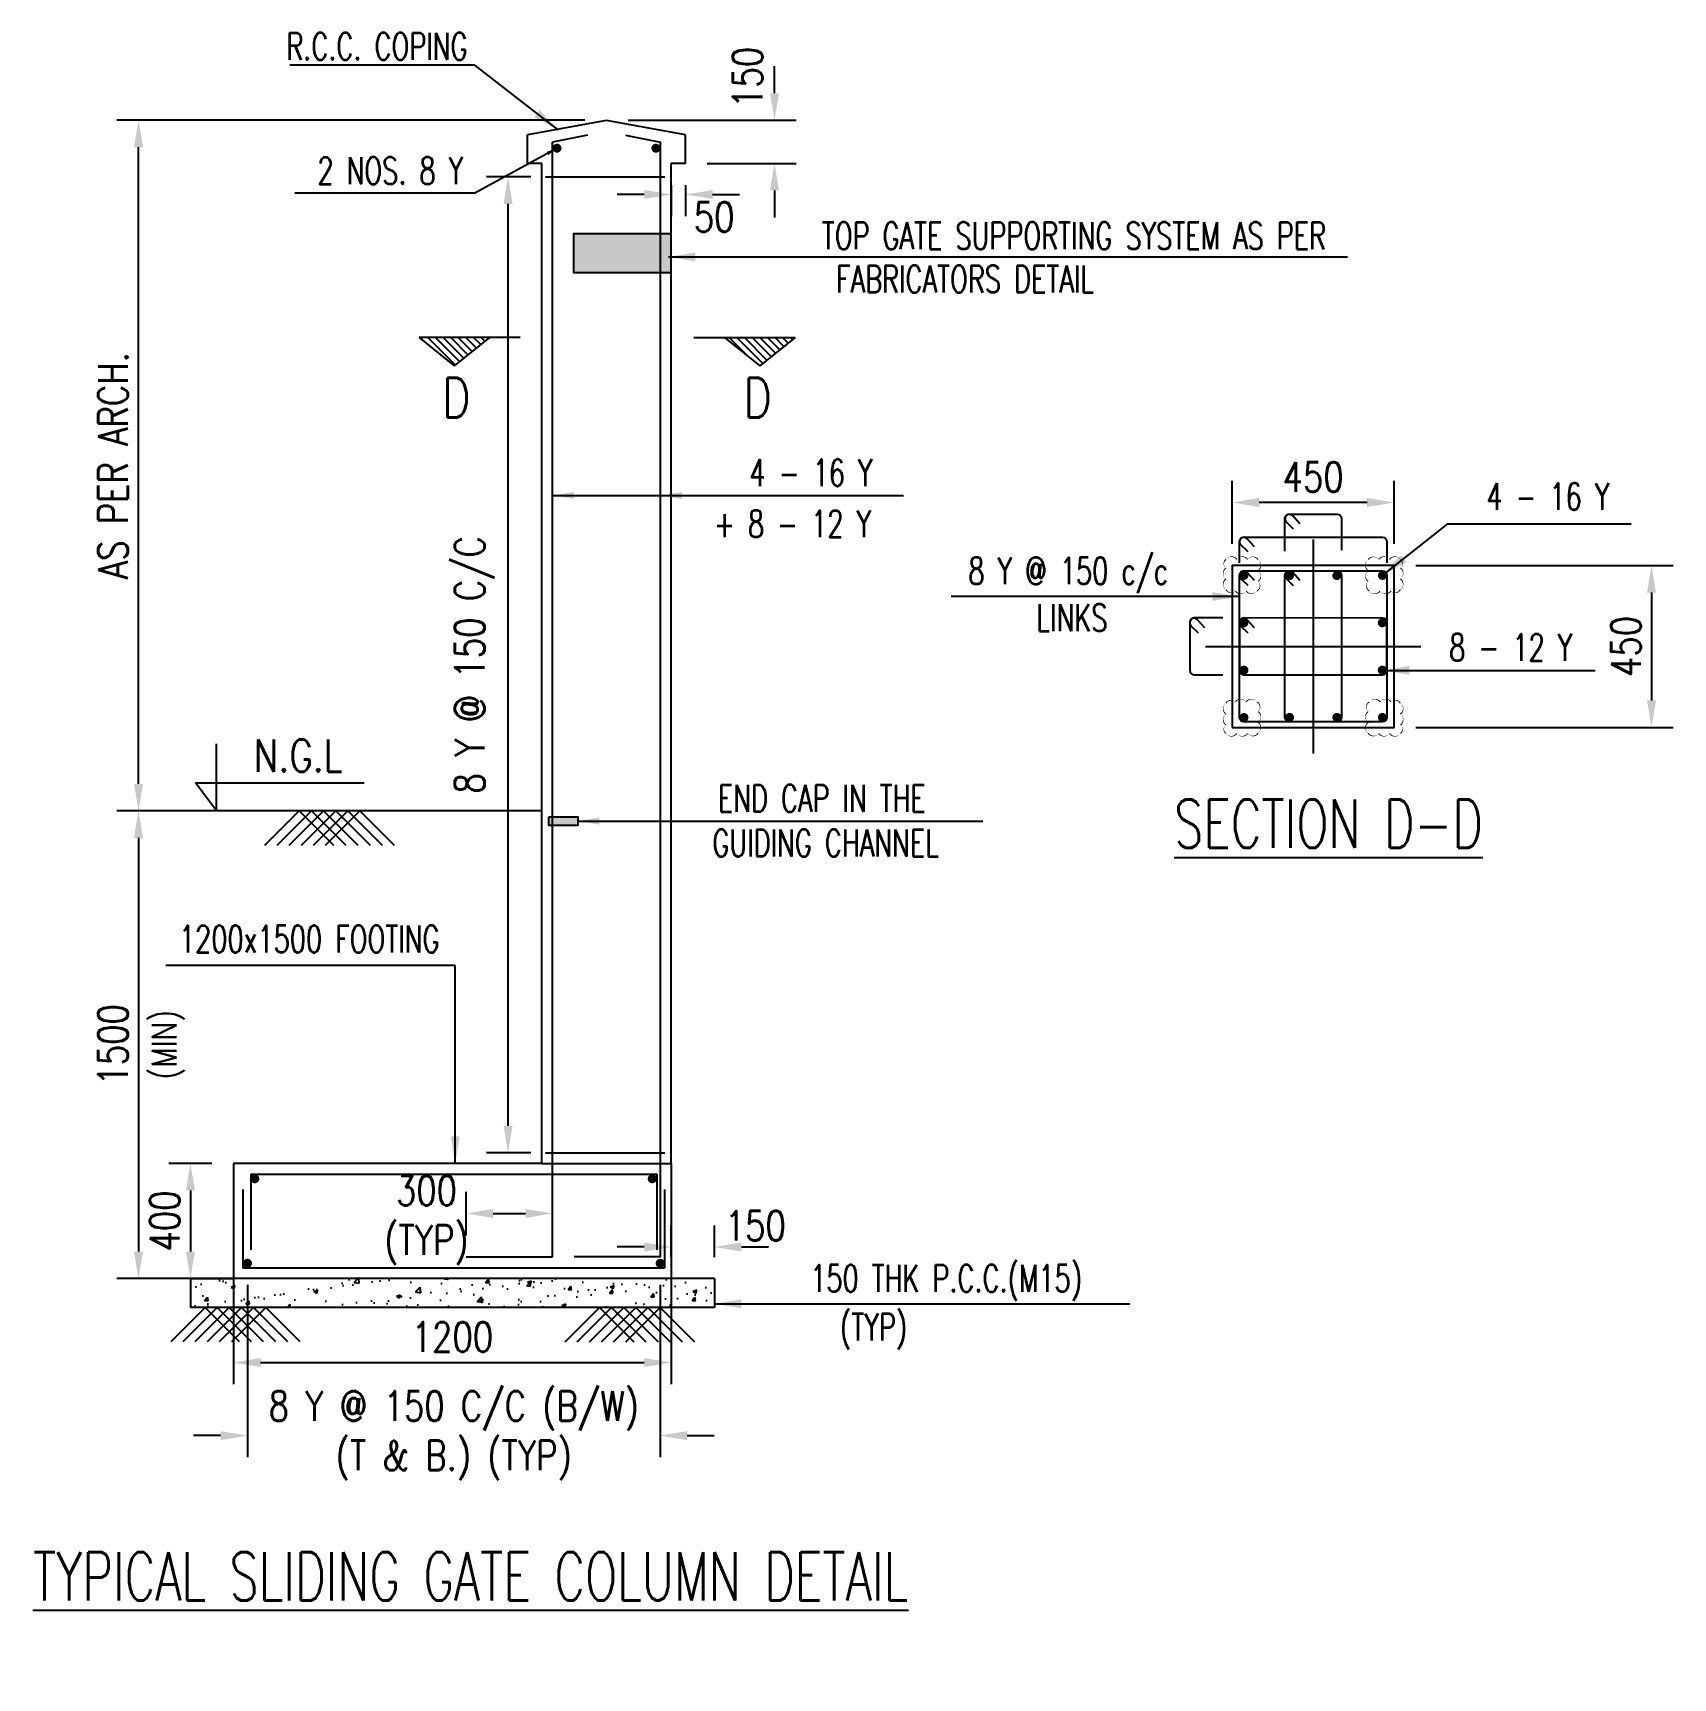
# Model space of a CAD drawing. Extents: x 345615 to 1272425, y -526289 to -156124.
# Drawn here: x 779150 to 794351, y -318867 to -303621 of the extents above; entities that cross this region are included whole.
import ezdxf
from ezdxf.enums import TextEntityAlignment as Align
from ezdxf.lldxf.tags import DXFTag

# ---------------------------------------------------------------- set-up
doc = ezdxf.new("R2010")
doc.units = 0
doc.header["$LTSCALE"] = 500
doc.header["$MEASUREMENT"] = 0
doc.header["$PDMODE"] = 35
doc.header["$PDSIZE"] = -15
doc.layers.get('DEFPOINTS').update_dxf_attribs({"color": 4})
for name, color, linetype in [('COLUMN', 1, 'Continuous'), ('NO. SECTION', 1, 'Continuous'), ('S-COLUMN', 1, 'Continuous'), ('S-CONCRET LINE', 4, 'Continuous'), ('S-DIM-1', 5, 'Continuous'), ('S-DIMANTION', 5, 'Continuous'), ('S-LEVEL SECTION', 3, 'Continuous'), ('S-LEVLE PLAN', 3, 'Continuous'), ('S-PCC', 9, 'Continuous'), ('S-REINFORCEMENT', 6, 'Continuous'), ('S-RETAINING WALL', 6, 'Continuous'), ('S-STIRUPS)', 3, 'Continuous'), ('S-TEXT-1', 4, 'Continuous'), ('S-TITIL', 6, 'Continuous'), ('ST', 6, 'Continuous'), ('TEXT NORMAL', 4, 'Continuous')]:
    doc.layers.add(name, color=color, linetype=linetype)
doc.styles.add('ROMANS', font='simplex.shx', dxfattribs={"width": 0.8, "height": 275, "bigfont": 'bigfont.shx'})
tags = doc.linetypes.add('CENTER', pattern=[2, 1.25, -0.25, 0.25, -0.25]).pattern_tags.tags
tags[10:11] = [DXFTag(74, 4), DXFTag(75, 0), DXFTag(340, '0'), DXFTag(46, 1.0), DXFTag(50, 0.0), DXFTag(44, 0.0), DXFTag(45, 0.0)]
tags[8:9] = [DXFTag(74, 4), DXFTag(75, 0), DXFTag(340, '0'), DXFTag(46, 1.0), DXFTag(50, 0.0), DXFTag(44, 0.0), DXFTag(45, 0.0)]
tags[6:7] = [DXFTag(74, 4), DXFTag(75, 0), DXFTag(340, '0'), DXFTag(46, 1.0), DXFTag(50, 0.0), DXFTag(44, 0.0), DXFTag(45, 0.0)]
tags[4:5] = [DXFTag(74, 4), DXFTag(75, 0), DXFTag(340, '0'), DXFTag(46, 1.0), DXFTag(50, 0.0), DXFTag(44, 0.0), DXFTag(45, 0.0)]
tags = doc.linetypes.add('HIDDEN', pattern=[0.375, 0.25, -0.125]).pattern_tags.tags
tags[6:7] = [DXFTag(74, 4), DXFTag(75, 0), DXFTag(340, '0'), DXFTag(46, 1.0), DXFTag(50, 0.0), DXFTag(44, 0.0), DXFTag(45, 0.0)]
tags[4:5] = [DXFTag(74, 4), DXFTag(75, 0), DXFTag(340, '0'), DXFTag(46, 1.0), DXFTag(50, 0.0), DXFTag(44, 0.0), DXFTag(45, 0.0)]
doc.dimstyles.new('3-100', dxfattribs={"dimtxt": 250, "dimasz": 250, "dimexe": 150, "dimexo": 60, "dimgap": 75, "dimtad": 1, "dimdec": 0, "dimlfac": 0.333333, "dimzin": 0, "dimdsep": 46, "dimtxsty": 'ROMANS', "dimcen": -300, "dimclrd": 5, "dimclre": 5, "dimclrt": 4, "dimadec": 0, "dimazin": 0, "dimtfac": 1, "dimtdec": 0, "dimtix": 1, "dimtofl": 0, "dimtmove": 2, "dimatfit": 3, "dimfxl": 0, "dimtolj": 1, "dimtzin": 0, "dimarcsym": 0})
doc.dimstyles.new('dim100', dxfattribs={"dimtxt": 250, "dimasz": 250, "dimexe": 200, "dimexo": 200, "dimgap": 100, "dimtad": 1, "dimdec": 0, "dimzin": 0, "dimdsep": 46, "dimtxsty": 'ROMANS', "dimcen": 0, "dimclrd": 5, "dimclre": 5, "dimclrt": 4, "dimadec": 0, "dimazin": 0, "dimtfac": 1, "dimtdec": 0, "dimtix": 1, "dimtofl": 0, "dimtmove": 2, "dimatfit": 3, "dimfxl": 0, "dimtolj": 1, "dimtzin": 0, "dimlwd": -1, "dimlwe": -1, "dimarcsym": 0})
doc.dimstyles.new('dim25', dxfattribs={"dimtxt": 250, "dimasz": 250, "dimexe": 200, "dimexo": 200, "dimgap": 100, "dimtad": 1, "dimdec": 0, "dimlfac": 0.25, "dimzin": 0, "dimdsep": 46, "dimtxsty": 'ROMANS', "dimcen": 0, "dimclrd": 5, "dimclre": 5, "dimclrt": 4, "dimadec": 0, "dimazin": 0, "dimtfac": 1, "dimtdec": 0, "dimtix": 1, "dimtofl": 0, "dimtmove": 2, "dimatfit": 3, "dimfxl": 0, "dimtolj": 1, "dimtzin": 0, "dimlwd": -1, "dimlwe": -1, "dimarcsym": 0})
doc.dimstyles.new('dim33.33', dxfattribs={"dimtxt": 250, "dimasz": 250, "dimexe": 200, "dimexo": 200, "dimgap": 100, "dimtad": 1, "dimdec": 0, "dimlfac": 0.333331, "dimzin": 0, "dimdsep": 46, "dimtxsty": 'ROMANS', "dimcen": 0, "dimclrd": 5, "dimclre": 5, "dimclrt": 4, "dimadec": 0, "dimazin": 0, "dimtfac": 1, "dimtdec": 0, "dimtix": 1, "dimtofl": 0, "dimtmove": 2, "dimatfit": 3, "dimfxl": 0, "dimtolj": 1, "dimtzin": 0, "dimlwd": -1, "dimlwe": -1, "dimarcsym": 0})
doc.dimstyles.new('INT1', dxfattribs={"dimtxt": 250, "dimasz": 250, "dimexe": 150, "dimexo": 60, "dimgap": 75, "dimtad": 1, "dimdec": 0, "dimzin": 0, "dimdsep": 46, "dimtxsty": 'ROMANS', "dimcen": -250, "dimclrd": 5, "dimclre": 5, "dimclrt": 4, "dimadec": 0, "dimazin": 0, "dimtfac": 1, "dimtdec": 0, "dimtix": 1, "dimtofl": 0, "dimtmove": 2, "dimatfit": 3, "dimfxl": 0, "dimtolj": 1, "dimtzin": 0, "dimarcsym": 0})

# ---------------------------------------------------------------- blocks, each defined once
blk = doc.blocks.new('*D483')
at = {"layer": 'DEFPOINTS', "color": 0, "ltscale": 0.3}
for p in [(781010, -314098), (780610, -315165), (781010, -315165)]:
    blk.add_point(p, dxfattribs=at)
at = {"layer": 'S-DIMANTION', "color": 5, "ltscale": 0.3}
for p, q in [((780810, -314098), (780410, -314098)), ((780610, -314348), (780610, -314915)), ((780810, -315165), (780410, -315165))]:
    blk.add_line(p, q, dxfattribs=at)
for points in [[(780569, -314348), (780652, -314348), (780610, -314098)], [(780569, -314915), (780652, -314915), (780610, -315165)]]:
    blk.add_solid(points, dxfattribs=at)
at = {"layer": 'S-DIMANTION', "color": 4, "ltscale": 0.3, "insert": (780373, -314631), "char_height": 275, "attachment_point": 5, "rotation": 90, "style": 'ROMANS'}
blk.add_mtext('\\A1;400', dxfattribs=at)
blk = doc.blocks.new('*D484')
at = {"layer": 'DEFPOINTS', "color": 0}
for p in [(785466, -314872), (785066, -315165), (785466, -315165)]:
    blk.add_point(p, dxfattribs=at)
at = {"layer": 'S-DIM-1', "color": 5}
for p, q in [((785066, -314965), (785066, -314672)), ((785466, -314965), (785466, -314672)), ((784816, -314872), (784566, -314872)), ((785716, -314872), (785966, -314872))]:
    blk.add_line(p, q, dxfattribs=at)
for points in [[(784816, -314830), (784816, -314914), (785066, -314872)], [(785716, -314830), (785716, -314914), (785466, -314872)]]:
    blk.add_solid(points, dxfattribs=at)
at = {"layer": 'S-DIM-1', "color": 4, "insert": (785846, -314675), "char_height": 275, "attachment_point": 5, "style": 'ROMANS'}
blk.add_mtext('\\A1;150', dxfattribs=at)
blk = doc.blocks.new('*D485')
at = {"layer": 'DEFPOINTS', "color": 0, "ltscale": 0.3}
for p in [(781139, -315023), (784963, -315023), (784963, -316620)]:
    blk.add_point(p, dxfattribs=at)
at = {"layer": 'S-DIMANTION', "color": 5, "ltscale": 0.3}
for p, q in [((781139, -315223), (781139, -316820)), ((784963, -315223), (784963, -316820)), ((780889, -316620), (780639, -316620)), ((785213, -316620), (785463, -316620))]:
    blk.add_line(p, q, dxfattribs=at)
for points in [[(780889, -316578), (780889, -316662), (781139, -316620)], [(785213, -316578), (785213, -316662), (784963, -316620)]]:
    blk.add_solid(points, dxfattribs=at)
at = {"layer": 'S-DIMANTION', "color": 4, "ltscale": 0.3, "insert": (783051, -316620), "char_height": 275, "attachment_point": 5, "style": 'ROMANS'}
blk.add_mtext('\\A1;{\\W0.8;8 Y @ 150 C/C (B/W)\\P{\\W0.8;(T & B.) (TYP)}}', dxfattribs=at)
blk = doc.blocks.new('*D486')
at = {"layer": 'DEFPOINTS', "color": 0, "ltscale": 0.3}
for p in [(783966, -314561), (783165, -314965), (783966, -314965)]:
    blk.add_point(p, dxfattribs=at)
at = {"layer": 'S-DIMANTION', "color": 5, "ltscale": 0.3}
for p, q in [((783165, -314765), (783165, -314361)), ((783966, -314765), (783966, -314361)), ((783415, -314561), (783716, -314561))]:
    blk.add_line(p, q, dxfattribs=at)
for points in [[(783415, -314520), (783415, -314603), (783165, -314561)], [(783716, -314520), (783716, -314603), (783966, -314561)]]:
    blk.add_solid(points, dxfattribs=at)
at = {"layer": 'S-DIMANTION', "color": 4, "ltscale": 0.3, "insert": (782798, -314624), "char_height": 275, "attachment_point": 5, "style": 'ROMANS'}
blk.add_mtext('\\A1;300\\P(TYP)', dxfattribs=at)
blk = doc.blocks.new('*D487')
at = {"layer": 'DEFPOINTS', "color": 0}
for p in [(783554, -304956), (783966, -304956), (783966, -313998)]:
    blk.add_point(p, dxfattribs=at)
at = {"layer": 'S-DIM-1', "color": 5}
for p, q in [((783766, -304956), (783354, -304956)), ((783554, -313748), (783554, -305206)), ((783766, -313998), (783354, -313998))]:
    blk.add_line(p, q, dxfattribs=at)
for points in [[(783512, -305206), (783596, -305206), (783554, -304956)], [(783512, -313748), (783596, -313748), (783554, -313998)]]:
    blk.add_solid(points, dxfattribs=at)
at = {"layer": 'S-DIM-1', "color": 4, "insert": (783244, -309477), "char_height": 275, "attachment_point": 5, "rotation": 90, "style": 'ROMANS'}
blk.add_mtext('\\A1;{\\W0.8;8 Y @ 150 C/C}', dxfattribs=at)
blk = doc.blocks.new('*D488')
at = {"layer": 'DEFPOINTS', "color": 0}
for p in [(780129, -304431), (784466, -304431), (780402, -310831)]:
    blk.add_point(p, dxfattribs=at)
at = {"layer": 'S-DIM-1', "color": 5}
for p, q in [((784266, -304431), (779929, -304431)), ((780129, -310581), (780129, -304681)), ((780202, -310831), (779929, -310831))]:
    blk.add_line(p, q, dxfattribs=at)
for points in [[(780087, -304681), (780171, -304681), (780129, -304431)], [(780087, -310581), (780171, -310581), (780129, -310831)]]:
    blk.add_solid(points, dxfattribs=at)
at = {"layer": 'S-DIM-1', "color": 4, "insert": (779892, -307631), "char_height": 275, "attachment_point": 5, "rotation": 90, "style": 'ROMANS'}
blk.add_mtext('\\A1;AS PER ARCH.', dxfattribs=at)
blk = doc.blocks.new('*D489')
at = {"layer": 'DEFPOINTS', "color": 0}
for p in [(780517, -310831), (780129, -315165), (780610, -315165)]:
    blk.add_point(p, dxfattribs=at)
at = {"layer": 'S-DIM-1', "color": 5}
for p, q in [((780317, -310831), (779929, -310831)), ((780129, -311081), (780129, -314915)), ((780410, -315165), (779929, -315165))]:
    blk.add_line(p, q, dxfattribs=at)
for points in [[(780087, -311081), (780171, -311081), (780129, -310831)], [(780087, -314915), (780171, -314915), (780129, -315165)]]:
    blk.add_solid(points, dxfattribs=at)
at = {"layer": 'S-DIM-1', "color": 4, "char_height": 275, "attachment_point": 5, "rotation": 90, "style": 'ROMANS'}
for s, insert in [('\\A1;{1500\\H0.83333x;', (779892, -312998)), ('\\A1;\\H0.83333x;(MIN)}', (780404, -312998))]:
    blk.add_mtext(s, dxfattribs=dict(at, insert=insert))
blk = doc.blocks.new('*D490')
at = {"layer": 'DEFPOINTS', "color": 0}
for p in [(785066, -304831), (785199, -304831), (785066, -305119)]:
    blk.add_point(p, dxfattribs=at)
at = {"layer": 'S-DIM-1', "color": 5}
for p, q in [((785066, -305031), (785066, -305319)), ((785199, -305031), (785199, -305319)), ((784816, -305119), (784566, -305119)), ((785449, -305119), (785699, -305119))]:
    blk.add_line(p, q, dxfattribs=at)
for points in [[(784816, -305077), (784816, -305160), (785066, -305119)], [(785449, -305077), (785449, -305160), (785199, -305119)]]:
    blk.add_solid(points, dxfattribs=at)
at = {"layer": 'S-DIM-1', "color": 4, "insert": (785464, -305326), "char_height": 275, "attachment_point": 5, "style": 'ROMANS'}
blk.add_mtext('\\A1;50', dxfattribs=at)
blk = doc.blocks.new('*D491')
at = {"layer": 'DEFPOINTS', "color": 0}
for p in [(784466, -304431), (786023, -304431), (785199, -304831)]:
    blk.add_point(p, dxfattribs=at)
at = {"layer": 'S-DIM-1', "color": 5}
for p, q in [((786023, -304181), (786023, -303931)), ((784666, -304431), (786223, -304431)), ((785399, -304831), (786223, -304831)), ((786023, -305081), (786023, -305331))]:
    blk.add_line(p, q, dxfattribs=at)
for points in [[(785981, -304181), (786065, -304181), (786023, -304431)], [(785981, -305081), (786065, -305081), (786023, -304831)]]:
    blk.add_solid(points, dxfattribs=at)
at = {"layer": 'S-DIM-1', "color": 4, "insert": (785773, -304033), "char_height": 275, "attachment_point": 5, "rotation": 90, "style": 'ROMANS'}
blk.add_mtext('\\A1;150', dxfattribs=at)
blk = doc.blocks.new('*D492')
at = {"layer": 'DEFPOINTS', "color": 0, "linetype": 'ByBlock', "ltscale": 2000}
for p in [(781010, -314098), (785066, -314098), (785066, -315943)]:
    blk.add_point(p, dxfattribs=at)
at = {"layer": 'ST', "color": 5, "linetype": 'ByBlock', "ltscale": 2000}
for p, q in [((781010, -314298), (781010, -316143)), ((785066, -314298), (785066, -316143)), ((781260, -315943), (784816, -315943))]:
    blk.add_line(p, q, dxfattribs=at)
for points in [[(781260, -315901), (781260, -315985), (781010, -315943)], [(784816, -315901), (784816, -315985), (785066, -315943)]]:
    blk.add_solid(points, dxfattribs=at)
at = {"layer": 'ST', "color": 4, "linetype": 'ByBlock', "lineweight": -2, "ltscale": 2000, "insert": (783038, -315705), "char_height": 275, "attachment_point": 5, "style": 'ROMANS'}
blk.add_mtext('\\A1;{1200}', dxfattribs=at)
blk = doc.blocks.new('*D502')
at = {"layer": 'DEFPOINTS', "color": 0}
for p in [(790265, -307973), (790265, -308557), (791765, -308557)]:
    blk.add_point(p, dxfattribs=at)
at = {"layer": 'S-DIM-1', "color": 5}
for p, q in [((790265, -308357), (790265, -307773)), ((791765, -308357), (791765, -307773)), ((791515, -307973), (790515, -307973))]:
    blk.add_line(p, q, dxfattribs=at)
for points in [[(790515, -307931), (790515, -308015), (790265, -307973)], [(791515, -307931), (791515, -308015), (791765, -307973)]]:
    blk.add_solid(points, dxfattribs=at)
at = {"layer": 'S-DIM-1', "color": 4, "insert": (791015, -307736), "char_height": 275, "attachment_point": 5, "style": 'ROMANS'}
blk.add_mtext('\\A1;450', dxfattribs=at)
blk = doc.blocks.new('*D503')
at = {"layer": 'DEFPOINTS', "color": 0}
for p in [(791765, -308557), (791765, -310057), (794151, -310057)]:
    blk.add_point(p, dxfattribs=at)
at = {"layer": 'S-DIM-1', "color": 5}
for p, q in [((791965, -308557), (794351, -308557)), ((794151, -308807), (794151, -309807)), ((791965, -310057), (794351, -310057))]:
    blk.add_line(p, q, dxfattribs=at)
for points in [[(794109, -308807), (794192, -308807), (794151, -308557)], [(794109, -309807), (794192, -309807), (794151, -310057)]]:
    blk.add_solid(points, dxfattribs=at)
at = {"layer": 'S-DIM-1', "color": 4, "insert": (793913, -309307), "char_height": 275, "attachment_point": 5, "rotation": 90, "style": 'ROMANS'}
blk.add_mtext('\\A1;450', dxfattribs=at)

msp = doc.modelspace()

# ---------------------------------------------------------------- hatches: boundary and pattern name
at = {"ltscale": 100}
h = msp.add_hatch(color=8, dxfattribs=at)
h.dxf.hatch_style = 1
h.paths.add_polyline_path([(785065.855, -305482.153), (784159.188, -305482.153), (784159.188, -305839.486), (785065.855, -305839.486)])
h = msp.add_hatch(color=8, dxfattribs=at)
h.dxf.hatch_style = 1
h.paths.add_polyline_path([(784199.188, -310884.82), (783932.522, -310884.82), (783932.522, -310964.82), (784199.188, -310964.82)])
at = {"layer": 'NO. SECTION', "ltscale": 5}
h = msp.add_hatch(dxfattribs=at)
h.set_pattern_fill('ANSI31', color=256, scale=400, angle=90, style=0)
h.set_pattern_definition([(135, (133623.1, -191830.103), (-35.355339, -35.355339), [])])
h.paths.add_polyline_path([(782728.554, -306444.356), (783055.579, -306705.787), (783382.603, -306444.356)])
h = msp.add_hatch(dxfattribs=at)
h.set_pattern_fill('ANSI31', color=256, scale=400, angle=90, style=0)
h.set_pattern_definition([(135, (133375.88, -191830.103), (-35.355339, -35.355339), [])])
h.paths.add_polyline_path([(785559.598, -306444.356), (785886.622, -306705.787), (786213.647, -306444.356)])
at = {"layer": 'S-PCC'}
h = msp.add_hatch(dxfattribs=at)
h.set_pattern_fill('AR-CONC', color=256, scale=53.333333, style=0)
h.set_pattern_definition([(50, (487482.65, -290499.57), (382.53876, -33.4678), [40, -440]), (355, (487482.65, -290499.57), (-74.0007, 401.16914), [32, -352]), (100.4514, (487514.53, -290502.35), (308.53834, 367.7011), [33.99477, -373.94246]), (46.1842, (487482.65, -290392.9), (569.1952, -88.2768), [60, -660]), (96.6356, (487530.1, -290400.26), (498.4868, 519.5295), [50.9922, -560.9136]), (351.1842, (487482.65, -290392.9), (498.4864, 519.5299), [48, -528]), (21, (487536, -290419.57), (318.35043, -214.73008), [40, -440]), (326, (487536, -290419.57), (129.7682, 386.7467), [32, -352]), (71.4514, (487562.5, -290437.46), (448.11874, 172.01626), [33.99477, -373.94246]), (37.5, (487482.65, -290499.57), (6.485256, 177.54339), [0, -347.73333, 0, -357.33333, 0, -353.33333]), (7.5, (487482.65, -290499.57), (140.30375, 210.35291), [0, -203.73333, 0, -339.73333, 0, -134.66667]), (327.5, (487363.72, -290499.57), (284.7053, -12.029265), [0, -133.33333, 0, -416, 0, -552]), (317.5, (487310.39, -290499.57), (311.03262, 53.38932), [0, -173.33333, 0, -276.26667, 0, -392])])
h.paths.add_polyline_path([(780610.392, -315431.486), (780610.392, -315164.82), (785465.855, -315164.82), (785465.855, -315431.486)])

# ---------------------------------------------------------------- linework, layer by layer
at = {"color": 8, "ltscale": 100, "elevation": 20.908}
for points in [[(785065.855, -305483.875), (784159.188, -305483.875), (784159.188, -305841.208), (785065.855, -305841.208)], [(783932.522, -310884.82), (784199.188, -310884.82), (784199.188, -310964.82), (783932.522, -310964.82)]]:
    msp.add_lwpolyline(points, close=True, dxfattribs=at)
at = {"ltscale": 0.3, "elevation": 11.068}
for points in [[(790207.018, -308500.78, 0, 10, -0.52056705), (790307.018, -308500.78, 0, 10, -0.52056705), (790407.018, -308500.78, 0, 10, -0.52056705), (790504.518, -308503.28, 0, 10, -0.52056705), (790504.518, -308603.28, 0, 10, -0.52056705), (790504.518, -308703.28, 0, 10, -0.52056705), (790494.018, -308792.78, 0, 10, -0.52056705), (790394.018, -308792.78, 0, 10, -0.52056705), (790294.018, -308792.78, 0, 10, -0.52056705), (790207.018, -308779.78, 0, 10, -0.52056705), (790207.018, -308679.78, 0, 10, -0.52056705), (790207.018, -308579.78, 0, 10, -0.52056705)], [(791822.914, -308500.78, 0, 10, 0.52056705), (791722.914, -308500.78, 0, 10, 0.52056705), (791622.914, -308500.78, 0, 10, 0.52056705), (791525.414, -308503.28, 0, 10, 0.52056705), (791525.414, -308603.28, 0, 10, 0.52056705), (791525.414, -308703.28, 0, 10, 0.52056705), (791535.914, -308792.78, 0, 10, 0.52056705), (791635.914, -308792.78, 0, 10, 0.52056705), (791735.914, -308792.78, 0, 10, 0.52056705), (791822.914, -308779.78, 0, 10, 0.52056705), (791822.914, -308679.78, 0, 10, 0.52056705), (791822.914, -308579.78, 0, 10, 0.52056705)], [(790207.018, -310113.113, 0, 10, 0.52056705), (790307.018, -310113.113, 0, 10, 0.52056705), (790407.018, -310113.113, 0, 10, 0.52056705), (790504.518, -310110.613, 0, 10, 0.52056705), (790504.518, -310010.613, 0, 10, 0.52056705), (790504.518, -309910.613, 0, 10, 0.52056705), (790494.018, -309821.113, 0, 10, 0.52056705), (790394.018, -309821.113, 0, 10, 0.52056705), (790294.018, -309821.113, 0, 10, 0.52056705), (790207.018, -309834.113, 0, 10, 0.52056705), (790207.018, -309934.113, 0, 10, 0.52056705), (790207.018, -310034.113, 0, 10, 0.52056705)], [(791822.914, -310113.113, 0, 10, -0.52056705), (791722.914, -310113.113, 0, 10, -0.52056705), (791622.914, -310113.113, 0, 10, -0.52056705), (791525.414, -310110.613, 0, 10, -0.52056705), (791525.414, -310010.613, 0, 10, -0.52056705), (791525.414, -309910.613, 0, 10, -0.52056705), (791535.914, -309821.113, 0, 10, -0.52056705), (791635.914, -309821.113, 0, 10, -0.52056705), (791735.914, -309821.113, 0, 10, -0.52056705), (791822.914, -309834.113, 0, 10, -0.52056705), (791822.914, -309934.113, 0, 10, -0.52056705), (791822.914, -310034.113, 0, 10, -0.52056705)]]:
    msp.add_lwpolyline(points, format="xyseb", close=True, dxfattribs=at)
at = {"layer": 'COLUMN', "linetype": 'Continuous', "elevation": 11.068}
msp.add_lwpolyline([(790264.966, -310056.946), (791764.966, -310056.946), (791764.966, -308556.946), (790264.966, -308556.946)], close=True, dxfattribs=at)
at = {"layer": 'NO. SECTION', "ltscale": 5}
for p, q in [((782728.554, -306444.356, 20.908), (783055.579, -306705.787, 20.908)), ((783667.207, -306444.356, 20.908), (782728.554, -306444.356, 20.908)), ((783382.603, -306444.356, 20.908), (783055.579, -306705.787, 20.908)), ((785274.994, -306444.356, 20.908), (786213.647, -306444.356, 20.908)), ((785559.598, -306444.356, 20.908), (785886.622, -306705.787, 20.908)), ((786213.647, -306444.356, 20.908), (785886.622, -306705.787, 20.908))]:
    msp.add_line(p, q, dxfattribs=at)
at = {"layer": 'S-COLUMN', "color": 10}
for p, q in [((783865.855, -314098.153, 20.908), (783865.855, -304831.486, 20.908)), ((785065.855, -314098.153, 20.908), (785065.855, -304831.486, 20.908))]:
    msp.add_line(p, q, dxfattribs=at)
at = {"layer": 'S-CONCRET LINE', "color": 4, "linetype": 'Continuous'}
for p, q in [((784465.855, -304431.486, 20.908), (783732.522, -304564.82, 20.908)), ((785199.188, -304564.82, 20.908), (784465.855, -304431.486, 20.908)), ((783732.522, -304831.486, 20.908), (783732.522, -304564.82, 20.908)), ((785199.188, -304831.486, 20.908), (785199.188, -304564.82, 20.908)), ((783865.855, -304831.486, 20.908), (783732.522, -304831.486, 20.908)), ((785199.188, -304831.486, 20.908), (785065.855, -304831.486, 20.908)), ((781010.392, -314098.153, 20.908), (781010.392, -315164.82, 20.908)), ((783865.855, -314098.153, 20.908), (781010.392, -314098.153, 20.908)), ((785065.855, -314098.153, 20.908), (785065.855, -315164.82, 20.908))]:
    msp.add_line(p, q, dxfattribs=at)
at = {"layer": 'S-CONCRET LINE', "linetype": 'HIDDEN', "ltscale": 0.25}
msp.add_line((783865.855, -314098.153, 20.908), (785065.855, -314098.153, 20.908), dxfattribs=at)
at = {"layer": 'S-LEVLE PLAN'}
for p, q in [((780851.321, -310831.486, 20.908), (780851.321, -310209.735, 20.908)), ((780655.773, -310572.193, 20.908), (782221.066, -310572.193, 20.908)), ((780851.321, -310831.486, 20.908), (780655.773, -310572.193, 20.908)), ((783865.855, -310831.486, 20.908), (780184.524, -310831.486, 20.908))]:
    msp.add_line(p, q, dxfattribs=at)
at = {"layer": 'S-PCC'}
for p, q in [((785465.855, -315164.82, 20.908), (780610.392, -315164.82, 20.908)), ((780610.392, -315164.82, 20.908), (780610.392, -315431.486, 20.908)), ((785465.855, -315164.82, 20.908), (785465.855, -315431.486, 20.908)), ((785465.855, -315431.486, 20.908), (780610.392, -315431.486, 20.908))]:
    msp.add_line(p, q, dxfattribs=at)
at = {"layer": 'S-PCC', "elevation": 20.908}
for points in [[(781300.54, -311149.684), (781618.738, -310831.486), (781936.936, -311149.684)], [(781413.04, -311149.684), (781731.238, -310831.486), (782049.436, -311149.684)], [(781525.54, -311149.684), (781843.738, -310831.486), (782161.936, -311149.684)], [(781638.04, -311149.684), (781956.238, -310831.486), (782274.436, -311149.684)], [(781750.54, -311149.684), (782068.738, -310831.486), (782386.936, -311149.684)], [(781863.04, -311149.684), (782181.238, -310831.486), (782499.436, -311149.684)], [(780610.392, -315164.82), (781010.392, -315164.82)], [(781063.886, -315749.684), (780745.688, -315431.486), (780427.49, -315749.684)], [(781176.386, -315749.684), (780858.188, -315431.486), (780539.99, -315749.684)], [(781288.886, -315749.684), (780970.688, -315431.486), (780652.49, -315749.684)], [(781401.386, -315749.684), (781083.188, -315431.486), (780764.99, -315749.684)], [(781513.886, -315749.684), (781195.688, -315431.486), (780877.49, -315749.684)], [(781626.386, -315749.684), (781308.188, -315431.486), (780989.99, -315749.684)], [(784082.103, -315749.684), (784400.301, -315431.486), (784718.499, -315749.684)], [(784194.603, -315749.684), (784512.801, -315431.486), (784830.999, -315749.684)], [(784307.103, -315749.684), (784625.301, -315431.486), (784943.499, -315749.684)], [(784419.603, -315749.684), (784737.801, -315431.486), (785055.999, -315749.684)], [(784532.103, -315749.684), (784850.301, -315431.486), (785168.499, -315749.684)], [(784644.603, -315749.684), (784962.801, -315431.486), (785280.999, -315749.684)]]:
    msp.add_lwpolyline(points, dxfattribs=at)
at = {"layer": 'S-REINFORCEMENT', "linetype": 'Continuous'}
for p, q in [((784289.973, -304568.643, 20.908), (783965.855, -304633.467, 20.908)), ((784641.737, -304568.643, 20.908), (784965.855, -304633.467, 20.908)), ((783965.855, -314964.82, 20.908), (783965.855, -304633.467, 20.908)), ((784965.855, -314964.82, 20.908), (784965.855, -304633.467, 20.908)), ((781169.715, -314198.153, 20.908), (781169.408, -314898.589, 20.908)), ((781169.715, -314198.153, 20.908), (784931.737, -314198.153, 20.908)), ((784931.737, -314198.153, 20.908), (784932.045, -314898.589, 20.908)), ((781096.943, -314339.523, 20.908), (781096.943, -315064.82, 20.908)), ((785004.509, -314339.523, 20.908), (785004.509, -315064.82, 20.908)), ((783165.855, -314964.82, 20.908), (783965.855, -314964.82, 20.908)), ((784965.855, -314964.82, 20.908), (784165.855, -314964.82, 20.908)), ((781096.943, -315064.82, 20.908), (785004.509, -315064.82, 20.908))]:
    msp.add_line(p, q, dxfattribs=at)
at = {"layer": 'S-REINFORCEMENT', "color": 6, "const_width": 41.625}
for points, elevation in [([(784028.417, -304689.778, -1), (783986.709, -304689.778, -1)], 20.908), ([(784903.292, -304690.153, 1), (784945.001, -304690.153, 1)], 20.908), ([(790394.195, -308648.655, 1), (790352.487, -308648.655, 1)], 11.068), ([(790795.535, -308670.675, -1), (790795.535, -308628.967, -1)], 11.068), ([(791234.396, -308670.675, -1), (791234.396, -308628.967, -1)], 11.068), ([(791635.737, -308648.655, -1), (791677.445, -308648.655, -1)], 11.068), ([(790394.195, -309087.516, 1), (790352.487, -309087.516, 1)], 11.068), ([(791634.904, -309087.525, -1), (791676.612, -309087.525, -1)], 11.068), ([(790394.195, -309526.377, 1), (790352.487, -309526.377, 1)], 11.068), ([(791634.904, -309526.386, -1), (791676.612, -309526.386, -1)], 11.068), ([(790394.195, -309965.238, -1), (790352.487, -309965.238, -1)], 11.068), ([(790795.535, -309943.717, 1), (790795.535, -309985.425, 1)], 11.068), ([(791234.396, -309943.717, 1), (791234.396, -309985.425, 1)], 11.068), ([(791635.737, -309965.238, 1), (791677.445, -309965.238, 1)], 11.068), ([(781227.763, -314239.56, -1), (781186.055, -314239.56, -1)], 20.908), ([(784910.883, -314239.861, -1), (784869.175, -314239.861, -1)], 20.908), ([(781159.506, -315023.111, -1), (781117.798, -315023.111, -1)], 20.908), ([(784941.947, -315023.111, 1), (784983.655, -315023.111, 1)], 20.908)]:
    msp.add_lwpolyline(points, format="xyb", close=True, dxfattribs=dict(at, elevation=elevation))
at = {"layer": 'S-RETAINING WALL', "linetype": 'CENTER', "ltscale": 5}
for p, q in [((791014.966, -308315.53, 11.068), (791014.966, -310298.362, 11.068)), ((790017.292, -309306.946, 11.068), (792012.64, -309306.946, 11.068))]:
    msp.add_line(p, q, dxfattribs=at)
at = {"layer": 'S-STIRUPS)', "linetype": 'ByBlock', "lineweight": -2, "ltscale": 20}
for p, q in [((783901.212, -304955.586, 20.908), (785006.377, -304955.586, 20.908)), ((783901.212, -313998.153, 20.908), (785006.377, -313998.153, 20.908))]:
    msp.add_line(p, q, dxfattribs=at)
at = {"layer": 'S-STIRUPS)', "linetype": 'ByBlock', "lineweight": -2, "ltscale": 20, "elevation": 11.068}
for points in [[(790751.188, -308422.78), (790751.133, -308122.78, -0.414213562), (790792.466, -308081.446), (791236.091, -308081.821, -0.414213562), (791277.424, -308123.155), (791277.48, -308415.78)], [(790892.937, -308170.772), (790827.001, -308097.068, 0.953205963), (790761.607, -308148.439), (790831.063, -308216.18)], [(790331.688, -308530.78), (790331.633, -308335.78, -0.414213562), (790372.966, -308294.446), (791656.591, -308294.821, -0.414213562), (791697.924, -308336.155), (791697.98, -308530.78)], [(790470.743, -308382.605), (790404.806, -308308.902, 0.953205963), (790339.413, -308360.272), (790408.869, -308428.013)], [(790470.743, -308695.105), (790404.806, -308621.402, 0.953205963), (790339.413, -308672.772), (790408.869, -308740.513)], [(790892.937, -308696.272), (790827.001, -308622.568, 0.953205963), (790761.607, -308673.939), (790831.063, -308741.68)], [(790177.518, -309043.005), (789912.314, -309042.925, 0.414213562), (789870.98, -309084.259), (789871.355, -309527.884, 0.414213562), (789912.689, -309569.217), (790177.518, -309569.296)], [(790010.091, -309133.966), (789944.154, -309060.263, 0.953205963), (789878.761, -309111.633), (789948.217, -309179.374)], [(790470.743, -309133.966), (790404.806, -309060.263, 0.953205963), (790339.413, -309111.633), (790408.869, -309179.374)]]:
    msp.add_lwpolyline(points, format="xyb", dxfattribs=at)
for points in [[(790372.966, -308606.946), (791656.591, -308607.321, -0.414213562), (791697.924, -308648.655), (791698.299, -309965.613, -0.414213562), (791656.966, -310006.946), (790373.341, -310006.571, -0.414213562), (790332.008, -309965.238), (790331.633, -308648.28, -0.414213562)], [(790792.466, -308606.946), (791236.091, -308607.321, -0.414213562), (791277.424, -308648.655), (791277.799, -309965.613, -0.414213562), (791236.466, -310006.946), (790792.841, -310006.571, -0.414213562), (790751.508, -309965.238), (790751.133, -308648.28, -0.414213562)], [(790331.632, -309084.259), (790332.007, -309527.884, 0.414213562), (790373.34, -309569.217), (791656.966, -309569.602, 0.414213562), (791698.299, -309528.268), (791697.924, -309084.643, 0.414213562), (791656.591, -309043.31), (790372.965, -309042.925, 0.414213562)]]:
    msp.add_lwpolyline(points, format="xyb", close=True, dxfattribs=at)

# ---------------------------------------------------------------- texts
at = {"layer": 'NO. SECTION', "style": 'ROMANS', "width": 0.8}
for p in [(783074.955, -307002.068, 20.908), (785867.246, -307002.068, 20.908)]:
    msp.add_text('D', height=366.667, dxfattribs=at).set_placement(p, align=Align.MIDDLE_CENTER)
at = {"layer": 'S-LEVEL SECTION', "linetype": 'ByBlock', "lineweight": -2, "style": 'ROMANS', "width": 0.8}
msp.add_text('N.G.L', height=300, dxfattribs=at).set_placement((781609.576, -310467.764, -123.078), align=Align.CENTER)
at = {"layer": 'S-TEXT-1', "style": 'ROMANS', "width": 0.7}
for s, p in [('4 - 16 Y', (786360.475, -307822.624, -123.078)), ('+ 8 - 12 Y', (786189.475, -308295.624, -123.078))]:
    msp.add_text(s, height=250, dxfattribs=at).set_placement(p, align=Align.CENTER)
for s, p in [('4 - 16 Y', (793189.491, -307917.28, 11.068)), ('8 Y @ 150 c/c', (788745.483, -308606.276, 11.068)), ('LINKS', (788778.475, -309041.472, 11.068)), ('8 - 12 Y', (792845.836, -309315.78, 11.068)), ('1200x1500 FOOTING', (781710.937, -312018.551, 20.908))]:
    msp.add_text(s, height=250, dxfattribs=at).set_placement(p, align=Align.MIDDLE_CENTER)
at = {"layer": 'S-TITIL', "color": 6, "style": 'ROMANS', "width": 0.7}
for s, p in [('%%USECTION D-D', (791156.975, -310949.185, 11.068)), ('%%UTYPICAL SLIDING GATE COLUMN DETAIL', (783207.151, -317924.002, 20.908))]:
    msp.add_text(s, height=450, dxfattribs=at).set_placement(p, align=Align.MIDDLE_CENTER)
at = {"layer": 'TEXT NORMAL', "style": 'ROMANS', "width": 0.7}
for s, p in [('R.C.C. COPING', (782338.26, -303871.223, -123.078)), ('2 NOS. 8 Y', (782462.197, -305022.344, -123.078)), ('TOP GATE SUPPORTING SYSTEM AS PER', (788797.77, -305626.552, -123.078)), ('FABRICATORS DETAIL', (787788.872, -306027.829, -123.078)), ('END CAP IN THE', (786461.149, -310839.567, -123.078)), ('GUIDING CHANNEL', (786496.901, -311252.474, -123.078))]:
    msp.add_text(s, height=250, dxfattribs=at).set_placement(p, align=Align.CENTER)
for s, p in [('150 THK P.C.C.(M15)', (786353.406, -315287.792, 20.908)), ('(TYP)', (786629.485, -315738.866, 20.908))]:
    msp.add_text(s, height=250, dxfattribs=at).set_placement(p)

# ---------------------------------------------------------------- dimensions: what is measured, and where the dimension line sits
at = {"layer": 'S-DIM-1'}
dim = msp.add_linear_dim(base=(786023.105, -304431.486, 20.908), p1=(785199.188, -304831.486, 20.908), p2=(784465.855, -304431.486, 20.908), angle=90, text='150', dimstyle='dim33.33', dxfattribs=at)
dim.commit()
dim.dimension.update_dxf_attribs({"geometry": '*D491', "text_midpoint": (785773.105, -304033.223, 20.908), "dimtype": 160})
for base, p1, p2, text, picture, middle in [((780129.003, -304431.486, 20.908), (780402.185, -310831.486, 20.908), (784465.855, -304431.486, 20.908), 'AS PER ARCH.', '*D488', (779891.503, -307631.486, 20.908)), ((783553.955, -304955.586, 20.908), (783965.855, -313998.153, 20.908), (783965.855, -304955.586, 20.908), '{\\W0.8;8 Y @ 150 C/C}', '*D487', (783244.431, -309476.869, 20.908)), ((794150.566, -310056.946, 11.068), (791764.966, -308556.946, 11.068), (791764.966, -310056.946, 11.068), '450', '*D503', (793913.066, -309306.946, 11.068))]:
    dim = msp.add_linear_dim(base=base, p1=p1, p2=p2, angle=90, text=text, dimstyle='dim33.33', dxfattribs=at)
    dim.commit()
    dim.dimension.update_dxf_attribs({"geometry": picture, "text_midpoint": middle})
for base, p1, p2, text, picture, middle in [((785065.855, -305118.501, 20.908), (785199.188, -304831.486, 20.908), (785065.855, -304831.486, 20.908), '50', '*D490', (785463.896, -305326.001, 20.908)), ((785465.855, -314872.086, 20.908), (785065.855, -315164.82, 20.908), (785465.855, -315164.82, 20.908), '150', '*D484', (785846.328, -314674.541, 20.908))]:
    dim = msp.add_linear_dim(base=base, p1=p1, p2=p2, text=text, dimstyle='dim33.33', dxfattribs=at)
    dim.commit()
    dim.dimension.update_dxf_attribs({"geometry": picture, "text_midpoint": middle, "dimtype": 160})
dim = msp.add_linear_dim(base=(790264.966, -307973.032, 11.068), p1=(791764.966, -308556.946, 11.068), p2=(790264.966, -308556.946, 11.068), text='450', dimstyle='dim33.33', dxfattribs=at)
dim.commit()
dim.dimension.update_dxf_attribs({"geometry": '*D502', "text_midpoint": (791014.966, -307735.532, 11.068)})
dim = msp.add_linear_dim(base=(780129.003, -315164.82, 20.908), p1=(780517.393, -310831.486, 20.908), p2=(780610.392, -315164.82, 20.908), angle=90, text='{1500\\H0.83333x;\\X\\H0.83333x;(MIN)}', dimstyle='dim33.33', override={"dimtxsty": 'ROMANS'}, dxfattribs=at)
dim.commit()
dim.dimension.update_dxf_attribs({"geometry": '*D489', "text_midpoint": (780129.003, -312998.153, 20.908)})
at = {"layer": 'S-DIMANTION', "ltscale": 0.3}
dim = msp.add_linear_dim(base=(780610.392, -315164.82, 20.908), p1=(781010.392, -314098.153, 20.908), p2=(781010.392, -315164.82, 20.908), angle=90, text='400', dimstyle='dim33.33', dxfattribs=at)
dim.commit()
dim.dimension.update_dxf_attribs({"geometry": '*D483', "text_midpoint": (780372.892, -314631.486, 20.908)})
for base, p1, p2, text, picture, middle in [((783965.855, -314561.209, 20.908), (783165.055, -314964.82, 20.908), (783965.855, -314964.82, 20.908), '300\\P(TYP)', '*D486', (782798.328, -314623.723, 20.908)), ((784962.801, -316620.041, 20.908), (781138.652, -315023.111, 20.908), (784962.801, -315023.111, 20.908), '{\\W0.8;8 Y @ 150 C/C (B/W)\\X{\\W0.8;(T & B.) (TYP)}}', '*D485', (783050.726, -316620.041, 20.908))]:
    dim = msp.add_linear_dim(base=base, p1=p1, p2=p2, text=text, dimstyle='dim33.33', dxfattribs=at)
    dim.commit()
    dim.dimension.update_dxf_attribs({"geometry": picture, "text_midpoint": middle, "dimtype": 160})
at = {"layer": 'ST', "linetype": 'ByBlock', "lineweight": -2, "ltscale": 2000}
dim = msp.add_linear_dim(base=(785065.855, -315942.932, 20.908), p1=(781010.392, -314098.153, 20.908), p2=(785065.855, -314098.153, 20.908), text='{1200}', dimstyle='dim100', dxfattribs=at)
dim.commit()
dim.dimension.update_dxf_attribs({"geometry": '*D492', "text_midpoint": (783038.123, -315705.432, 20.908)})

# ---------------------------------------------------------------- leaders
at = {"layer": 'S-CONCRET LINE', "linetype": 'ByBlock', "lineweight": -2, "ltscale": 20}
for points, override in [([(785039.312, -305697.422, 20.908), (791332.144, -305697.422, 20.908)], {"dimgap": 100, "dimtad": 0}), ([(791656.591, -308648.655, 11.068), (792262.104, -308169.392, 11.068), (793960.722, -308169.392, 11.068)], {"dimgap": 100, "dimtad": 0}), ([(791656.966, -309528.268, 11.068), (793628.863, -309528.268, 11.068)], {"dimtad": 0}), ([(784199.188, -310924.82, 20.908), (787954.688, -310924.82, 20.908)], {"dimasz": 200, "dimgap": 100, "dimtad": 0}), ([(783064.113, -314098.153, 20.908), (783064.113, -312262.167, 20.908), (780381.828, -312262.167, 20.908)], {"dimgap": 100, "dimtad": 0})]:
    msp.add_leader(points, dimstyle='dim100', override=override, dxfattribs=at)
at = {"layer": 'S-DIMANTION'}
for points, override in [([(784019.468, -304520.764, 20.908), (783244.91, -303921.436, 20.908), (781530.149, -303921.436, 20.908)], {"dimlfac": 0.25}), ([(784007.563, -304689.778, 20.908), (783244.91, -305107.596, 20.908), (781578.048, -305107.596, 20.908)], {"dimasz": 100, "dimgap": 200, "dimlfac": 0.25}), ([(783965.855, -307907.877, 20.908), (785245.1, -307907.877, 20.908)], {"dimasz": 200, "dimlfac": 0.25}), ([(784965.855, -307907.877, 20.908), (787217.688, -307907.877, 20.908)], {"dimasz": 200, "dimlfac": 0.25})]:
    msp.add_leader(points, dimstyle='INT1', override=override, dxfattribs=at)
at = {"layer": 'S-DIMANTION', "linetype": 'ByBlock', "lineweight": -2, "ltscale": 20}
msp.add_leader([(785465.855, -315397.962, 20.908), (789317.151, -315397.962, 20.908)], dimstyle='3-100', override={"dimtad": 0}, dxfattribs=at)
at = {"layer": 'S-REINFORCEMENT', "linetype": 'ByBlock', "lineweight": -2, "ltscale": 20}
msp.add_leader([(790331.633, -308844.006, 11.068), (787658.722, -308844.006, 11.068)], dimstyle='dim25', override={"dimgap": 100, "dimtad": 0, "dimfxl": 60}, dxfattribs=at)

doc.saveas('drawing.dxf')
